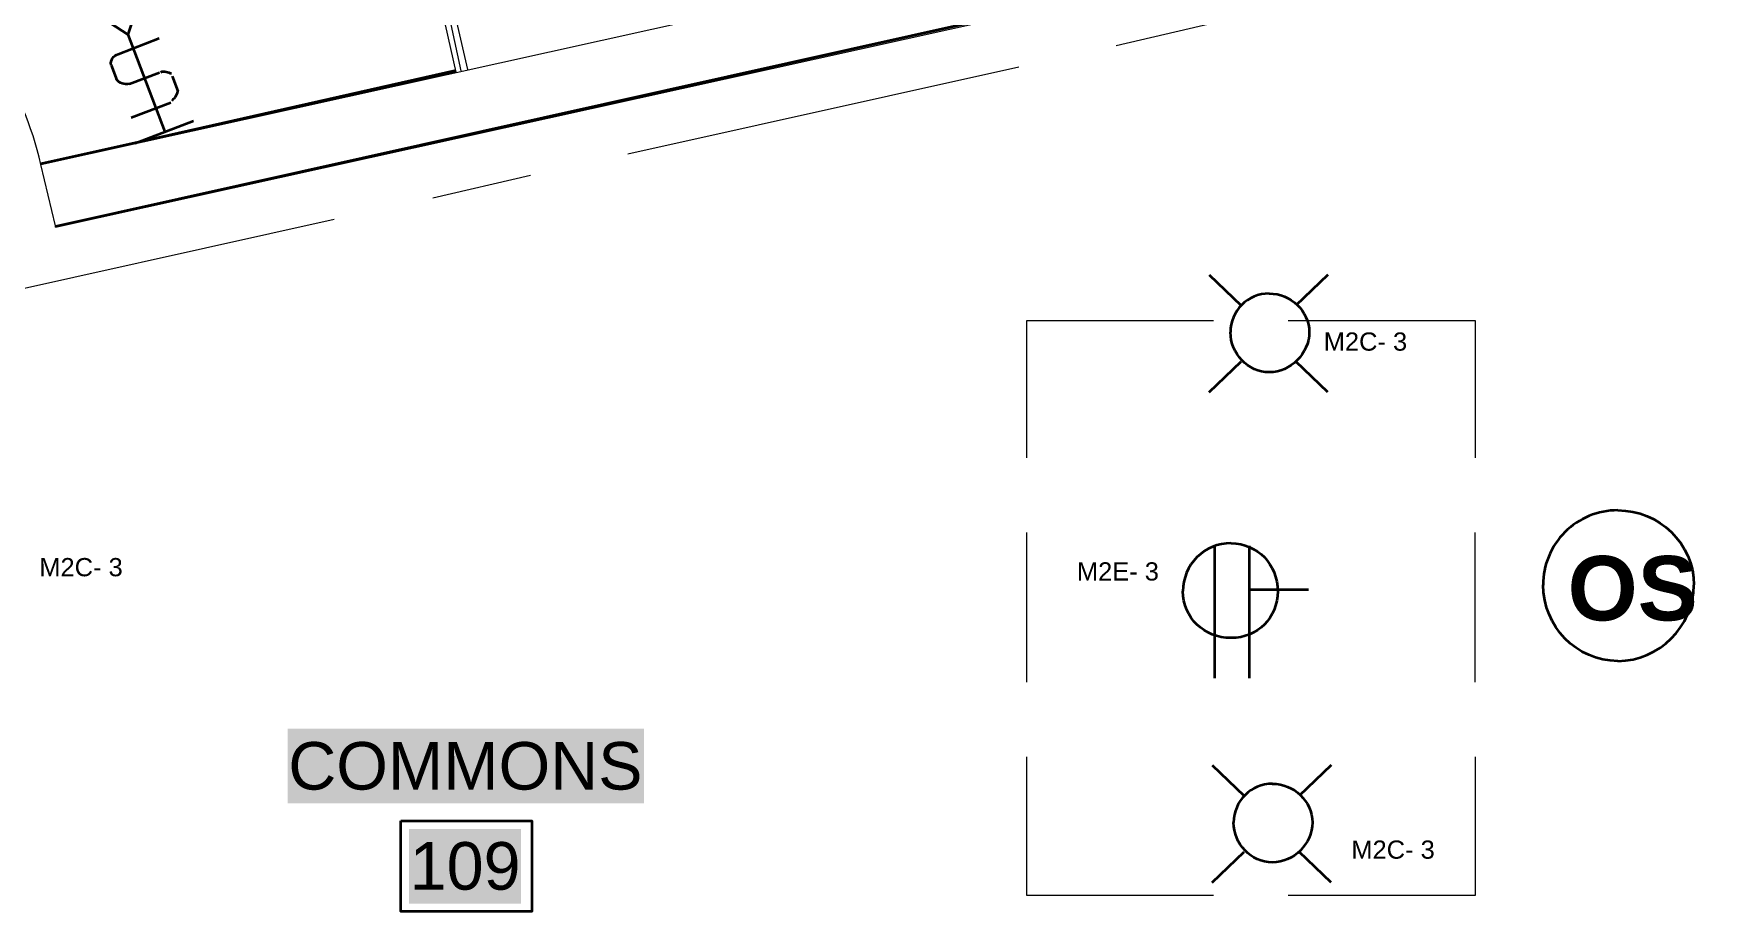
# Model space of a CAD drawing. Header units: millimetres. Extents: x 0.9 to 36.3, y 0.7 to 23.3.
# Drawn here: x 22.287 to 24.374, y 9.876 to 10.973 of the extents above; entities that cross this region are included whole.
import ezdxf

# ---------------------------------------------------------------- set-up
doc = ezdxf.new("R2010")
doc.units = ezdxf.units.MM
for name, color, linetype in [('PDF2_Geometry', 7, 'Continuous'), ('PDF2_Text', 7, 'Continuous'), ('PDF_Text', 7, 'Continuous')]:
    doc.layers.add(name, color=color, linetype=linetype)
doc.layers.add('PDF_Geometry', color=7, linetype='Continuous', true_color=0x777777)
doc.layers.add('PDF_Solid Fills', color=7, linetype='Continuous', true_color=0xffffff)
doc.styles.add('PDF Arial', font='arial.ttf')
doc.styles.add('PDF ArialRoundedMT Bold', font='arialbd.ttf')

msp = doc.modelspace()

# ---------------------------------------------------------------- linework, layer by layer
at = {"layer": 'PDF2_Geometry', "lineweight": 35}
msp.add_lwpolyline([(22.4219, 11.0247), (22.4047, 10.9717), (22.3596, 11.0009)], close=True, dxfattribs=at)
for points in [[(22.3925, 10.9474), (22.4439, 10.967)], [(22.4047, 10.9717), (22.451, 10.8502)], [(22.3836, 10.9334), (22.3907, 10.9147)], [(22.4068, 10.9101), (22.4441, 10.9243)], [(22.4673, 10.9011), (22.4602, 10.9197)], [(22.4086, 10.868), (22.4584, 10.887)], [(22.4136, 10.836), (22.4868, 10.8639)], [(23.7552, 10.6716), (23.7952, 10.6333)], [(23.9035, 10.6716), (23.8635, 10.6333)], [(23.7552, 10.5249), (23.7952, 10.5633)], [(23.9035, 10.5249), (23.8635, 10.5633)], [(23.7625, 10.168), (23.7625, 10.333)], [(23.8058, 10.168), (23.8058, 10.333)], [(23.8791, 10.278), (23.8058, 10.278)], [(23.7591, 10.0593), (23.7991, 10.021)], [(23.9075, 10.0593), (23.8675, 10.021)], [(23.7591, 9.9126), (23.7991, 9.951)], [(23.9075, 9.9126), (23.8675, 9.951)]]:
    msp.add_lwpolyline(points, dxfattribs=at)
for centre, radius, start, end in [((23.8302, 10.5999), 0.0484, 90.0411, 179.9589), ((24.2655, 10.2843), 0.0932, 89.9056, 180.0944), ((23.7822, 10.2766), 0.0597, 89.7603, 180.2397), ((24.2646, 10.2852), 0.096, 270.6194, 359.3806), ((23.8342, 9.9876), 0.0484, 90.0411, 179.9589)]:
    msp.add_arc(centre, radius, start, end, dxfattribs=at)
for points in [[(22.3836, 10.9334), (22.3828, 10.9402), (22.3863, 10.9451), (22.3925, 10.9474)], [(22.4457, 10.9249), (22.4504, 10.9267), (22.4547, 10.9248), (22.459, 10.9229)], [(22.4068, 10.9101), (22.3999, 10.9093), (22.3941, 10.9106), (22.3901, 10.9162)], [(22.4667, 10.9026), (22.4669, 10.8973), (22.4634, 10.8924), (22.4594, 10.8891)], [(23.8302, 10.6483), (23.8569, 10.6483), (23.8802, 10.6266), (23.8802, 10.5999)], [(23.8302, 10.5499), (23.8035, 10.5499), (23.7819, 10.5733), (23.7819, 10.5999)], [(23.8802, 10.5999), (23.8802, 10.5733), (23.8569, 10.5499), (23.8302, 10.5499)], [(24.2657, 10.3775), (24.3173, 10.3775), (24.3607, 10.3358), (24.3607, 10.2842)], [(23.7825, 10.3363), (23.8158, 10.3363), (23.8408, 10.3097), (23.8408, 10.2763)], [(23.7825, 10.218), (23.7491, 10.218), (23.7225, 10.243), (23.7225, 10.2763)], [(23.8408, 10.2763), (23.8408, 10.243), (23.8158, 10.218), (23.7825, 10.218)], [(24.2657, 10.1892), (24.214, 10.1892), (24.1724, 10.2325), (24.1724, 10.2842)], [(23.8341, 10.036), (23.8608, 10.036), (23.8841, 10.0143), (23.8841, 9.9876)], [(23.8341, 9.9376), (23.8075, 9.9376), (23.7858, 9.961), (23.7858, 9.9876)], [(23.8841, 9.9876), (23.8841, 9.961), (23.8608, 9.9376), (23.8341, 9.9376)]]:
    msp.add_open_spline(points, degree=3, dxfattribs=at)
at = {"layer": 'PDF_Geometry', "lineweight": 18}
msp.add_lwpolyline([(24.549, 11.2295), (23.879, 11.0812), (23.839, 11.0729), (22.3141, 10.7329), (22.2958, 10.8096), (23.8224, 11.1479), (23.8274, 11.1495), (23.419, 12.9828), (23.3624, 13.2428)], dxfattribs=at)
at = {"layer": 'PDF_Geometry', "lineweight": 9}
for points in [[(24.2573, 11.1629), (23.879, 11.0779), (23.879, 11.0795), (22.3141, 10.7312), (23.879, 11.0779), (23.879, 11.0795), (22.3141, 10.7312), (22.3141, 10.7329), (23.879, 11.0812), (24.2573, 11.1645), (23.879, 11.0795), (24.2573, 11.1645)], [(22.9291, 11.1345), (22.7824, 11.1029), (22.7841, 11.0945), (22.7824, 11.1029), (22.9491, 11.1395), (22.9507, 11.1329), (22.7841, 11.0945), (22.7841, 11.0912), (22.7774, 11.0895), (22.8141, 10.9246), (22.2958, 10.8096), (22.2958, 10.8112), (22.8141, 10.9262), (22.2958, 10.8112), (22.8141, 10.9279)], [(22.8291, 10.9279), (22.7907, 11.0962), (22.7841, 11.0945), (22.8207, 10.9262)], [(23.639, 10.9579), (23.7607, 10.9862)], [(23.0291, 10.8229), (23.5174, 10.9312)], [(22.2958, 10.8112), (22.2958, 10.8112)], [(22.7857, 10.7679), (22.9074, 10.7962)], [(22.1758, 10.6329), (22.6624, 10.7412)], [(22.3141, 10.7312), (22.3141, 10.7312)]]:
    msp.add_lwpolyline(points, dxfattribs=at)
at = {"layer": 'PDF_Geometry', "color": 8, "lineweight": 9, "true_color": 0x7f7f7f}
for points in [[(23.5274, 10.4429), (23.5274, 10.6146), (23.7607, 10.6146)], [(23.854, 10.6146), (24.0874, 10.6146), (24.0874, 10.4429)], [(23.5274, 10.1629), (23.5274, 10.3496)], [(24.0874, 10.1629), (24.0874, 10.3496)], [(23.7607, 9.8963), (23.5274, 9.8963), (23.5274, 10.0696)], [(24.0874, 10.0696), (24.0874, 9.8963), (23.854, 9.8963)]]:
    msp.add_lwpolyline(points, dxfattribs=at)
at = {"layer": 'PDF_Geometry', "color": 7, "lineweight": 35}
msp.add_lwpolyline([(22.7457, 9.9896), (22.9091, 9.9896), (22.9091, 9.8763), (22.7457, 9.8763)], close=True, dxfattribs=at)
at = {"layer": 'PDF_Geometry', "lineweight": 9}
msp.add_arc((21.9312, 10.7307), 0.373, 12.1996, 102.7198, dxfattribs=at)
at = {"layer": 'PDF_Solid Fills', "lineweight": 35, "transparency": 33554559}
for points in [[(22.6041, 10.0113), (23.0491, 10.0113), (22.6041, 10.1046), (23.0491, 10.1046)], [(22.7557, 9.8863), (22.8957, 9.8863), (22.7557, 9.9796), (22.8957, 9.9796)]]:
    msp.add_solid(points, dxfattribs=at)

# ---------------------------------------------------------------- texts
at = {"layer": 'PDF2_Text', "insert": (24.203, 10.2796), "char_height": 0.08049, "attachment_point": 4, "style": 'PDF ArialRoundedMT Bold'}
msp.add_mtext('OS', dxfattribs=at)
at = {"layer": 'PDF_Text', "attachment_point": 4, "style": 'PDF Arial'}
for s, insert, char_height in [('M2C- 3', (23.8983, 10.5881), 0.02276), ('M2C- 3', (22.294, 10.3063), 0.02276), ('M2E- 3', (23.59, 10.301), 0.02276), ('COMMONS', (22.605, 10.0579), 0.05939), ('109', (22.7567, 9.9329), 0.05939), ('M2C- 3', (23.9328, 9.9535), 0.02276)]:
    msp.add_mtext(s, dxfattribs=dict(at, insert=insert, char_height=char_height))

doc.saveas('drawing.dxf')
